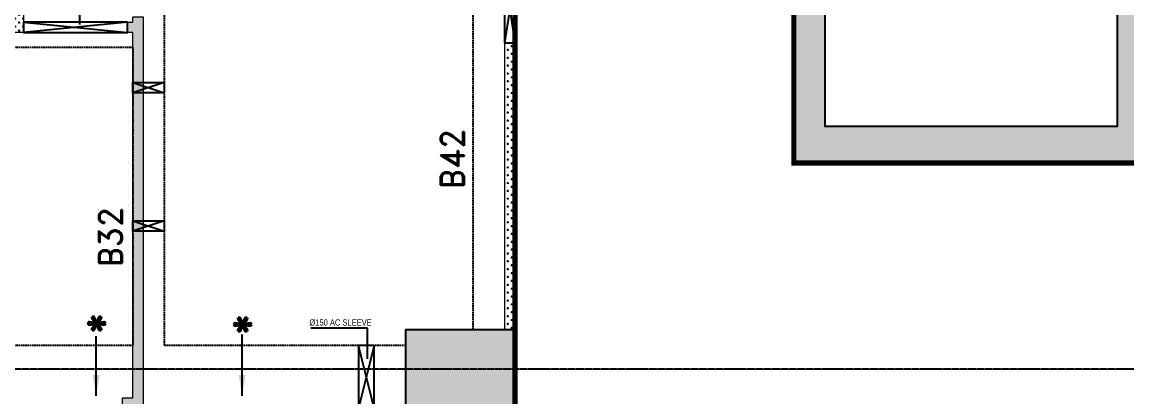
# Model space of a CAD drawing. Header units: millimetres. Extents: x 2061841 to 105821645, y -77612 to 48520811.
# Drawn here: x 2441778 to 2452375, y 2584 to 6175 of the extents above; entities that cross this region are included whole.
import ezdxf

# ---------------------------------------------------------------- set-up
doc = ezdxf.new("R2010")
doc.units = ezdxf.units.MM
doc.header["$LTSCALE"] = 10
doc.header["$MEASUREMENT"] = 0
doc.linetypes.add('$0$HIDDEN', pattern=[0.375, 0.25, -0.125])
doc.linetypes.add('CENTER', pattern=[2, 1.25, -0.25, 0.25, -0.25])
for name, color, linetype in [('A-Grid-Tower', 8, 'CENTER'), ('A-HATCH', 8, 'Continuous'), ('BEAM NO', 2, 'Continuous'), ('S-OPENING', 6, 'Continuous'), ('SLEEVE 150 NEW', 51, 'Continuous'), ('VIN_BEAM', 4, 'Continuous'), ('VIN_COLUMN', 1, 'Continuous')]:
    doc.layers.add(name, color=color, linetype=linetype)
for name, color, linetype, lineweight in [('s-opening text', 4, 'Continuous', 9), ('vin nonstrwall', 3, 'Continuous', 9), ('VIN SUNK HATCH', 8, 'Continuous', 0), ('VIN_COLUMN HATCH', 33, 'Continuous', 20)]:
    doc.layers.add(name, color=color, linetype=linetype, lineweight=lineweight)
doc.styles.add('200', font='romand.shx', dxfattribs={"width": 0.8, "height": 225})
doc.styles.add('KCP', font='', dxfattribs={"width": 0.9, "height": 200})
doc.styles.add('MAH', font='romand.shx', dxfattribs={"height": 210})
doc.styles.add('RT', font='romant.shx', dxfattribs={"height": 250})
doc.styles.add('WD-50', font='ARIALN.TTF', dxfattribs={"height": 150})
doc.styles.get('KCP').set_extended_font_data('Bahnschrift')
doc.dimstyles.new('GR1', dxfattribs={"dimtxt": 225, "dimasz": 125, "dimexe": 125, "dimexo": 100, "dimgap": 50, "dimtad": 1, "dimdec": 0, "dimzin": 3, "dimdsep": 46, "dimtxsty": '200', "dimblk1": 'OBLIQUE', "dimblk2": 'OBLIQUE', "dimsah": 1, "dimcen": 0.0625, "dimdle": 125, "dimclrd": 3, "dimclre": 3, "dimclrt": 2, "dimadec": 0, "dimazin": 0, "dimtfac": 1, "dimtdec": 0, "dimtix": 1, "dimtmove": 0, "dimatfit": 3, "dimfxl": 1, "dimtolj": 1, "dimtzin": 0, "dimarcsym": 0})
doc.dimstyles.new('wd-50', dxfattribs={"dimtxt": 90, "dimasz": 50, "dimexe": 35, "dimexo": 50, "dimgap": 25, "dimtad": 1, "dimrnd": 5, "dimzin": 12, "dimdsep": 46, "dimtxsty": 'WD-50', "dimblk": 'ARCHTICK', "dimblk2": 'ARCHTICK', "dimcen": 50, "dimdle": 35, "dimclrd": 5, "dimclre": 5, "dimclrt": 4, "dimadec": 0, "dimazin": 0, "dimtfac": 1, "dimtmove": 1, "dimatfit": 2, "dimfxl": 1, "dimtolj": 1, "dimtzin": 12, "dimlwd": -1, "dimlwe": -1, "dimarcsym": 0})
pattern_1 = [(0, (-40796.55, 68383.67), (37.5, 37.5), [18.75, -56.25]), (90, (-40787.174, 68374.296), (-37.5, 37.5), [18.75, -56.25])]

# ---------------------------------------------------------------- blocks, each defined once
blk = doc.blocks.new('_Oblique')
at = {"color": 0, "linetype": 'ByBlock', "lineweight": -2}
blk.add_line((-0.5, -0.5), (0.5, 0.5), dxfattribs=at)
blk = doc.blocks.new('_ArchTick')
at = {"color": 0, "linetype": 'ByBlock', "const_width": 0.15}
blk.add_lwpolyline([(-0.5, -0.5), (0.5, 0.5)], dxfattribs=at)

msp = doc.modelspace()

# ---------------------------------------------------------------- hatches: boundary and pattern name
at = {"layer": 'vin nonstrwall'}
h = msp.add_hatch(dxfattribs=at)
h.set_pattern_fill('CROSS', color=256, scale=150)
h.set_pattern_definition(pattern_1)
h.paths.add_polyline_path([(2441790.5, 6075.3), (2439755.5, 6075.3), (2439755.5, 6175.3), (2441690.5, 6175.3), (2441690.5, 8700.3), (2439305.5, 8700.3), (2439305.5, 8800.3), (2441790.5, 8800.3), (2441790.5, 6175.3), (2441790.5, 6175.3)])
h = msp.add_hatch(dxfattribs=at)
h.set_pattern_fill('CROSS', color=256, scale=150)
h.set_pattern_definition(pattern_1)
h.paths.add_polyline_path([(2442940.5, 6225), (2442940.5, 2475.3), (2442740.5, 2475.3), (2442740.5, 2575.3), (2442840.5, 2575.3), (2442840.5, 6075.3), (2442790.5, 6075.3), (2442790.5, 6175), (2442840.5, 6175.3), (2442840.5, 6224.9)])
h = msp.add_hatch(dxfattribs=at)
h.set_pattern_fill('CROSS', color=256, scale=150)
h.set_pattern_definition(pattern_1)
h.paths.add_polyline_path([(2446505.5, 5975.3), (2446405.5, 5975.3), (2446405.5, 3225.3), (2446505.5, 3225.3)])
at = {"layer": 'VIN SUNK HATCH'}
h = msp.add_hatch(dxfattribs=at)
h.set_pattern_fill('EARTH', color=8, scale=1500, angle=360)
h.set_pattern_definition([(0, (-3653.65, 230.24), (375, 375), [375, -375]), (0, (-3653.65, 370.86), (375, 375), [375, -375]), (0, (-3653.65, 511.5), (375, 375), [375, -375]), (90, (-3606.78, 558.36), (-375, 375), [375, -375]), (90, (-3466.15, 558.36), (-375, 375), [375, -375]), (90, (-3325.53, 558.36), (-375, 375), [375, -375])])
edge = h.paths.add_edge_path()
edge.add_line((2446405.5, 1175.3), (2446405.5, 2200.3))
edge.add_line((2446405.5, 2200.3), (2446305.5, 2200.3))
edge.add_line((2446305.5, 2200.3), (2446305.5, 2275.3))
edge.add_line((2446305.5, 2275.3), (2446155.5, 2275.3))
edge.add_line((2446155.5, 2275.3), (2446155.5, 2475.3))
edge.add_line((2446155.5, 2475.3), (2438273, 2476.4))
edge.add_line((2438273, 2476.4), (2438273, 6908.3))
edge.add_line((2438273, 6908.3), (2436655.5, 6908.1))
edge.add_line((2436655.5, 6908.1), (2436655.5, 1505.9))
edge.add_line((2436655.5, 1505.9), (2436823.9, 1187.4))
edge.add_line((2436823.9, 1187.4), (2437072.6, 975.9))
edge.add_line((2437072.6, 975.9), (2437582.7, 775.8))
edge.add_line((2437582.7, 775.8), (2445998.1, 774.7))
edge.add_arc((2446004.4, 1175.8), 401.1, 269.10203, 359.92798)
at = {"layer": 'VIN_COLUMN HATCH'}
h = msp.add_hatch(color=256, dxfattribs=at)
h.dxf.hatch_style = 1
h.paths.add_polyline_path([(2449480.5, 11625.3), (2449180.5, 11625.3), (2449180.5, 4825.3), (2452580.5, 4825.3), (2452580.5, 11625.3), (2452280.5, 11625.3), (2452280.5, 5175.3), (2449480.5, 5175.3)])
h = msp.add_hatch(color=256, dxfattribs=at)
h.dxf.hatch_style = 1
h.paths.add_polyline_path([(2445455.5, 2475.3), (2446505.5, 2475.3), (2446505.5, 3225.3), (2445455.5, 3225.3)])

# ---------------------------------------------------------------- linework, layer by layer
at = {"layer": 'A-Grid-Tower'}
msp.add_line((2463505.5, 2850.3, -643584.3), (2434542.2, 2850.3, -643584.3), dxfattribs=at)
at = {"layer": 'A-HATCH', "color": 7, "const_width": 50, "elevation": -643584.3}
msp.add_lwpolyline([(2436455.5, 39775.3), (2436455.5, 1675.3, 0.4142178), (2437455.5, 675.3), (2446005.5, 675.3, 0.4142131), (2446505.5, 1175.3), (2446505.5, 7175.3), (2447980.5, 7175.3), (2447980.5, 8525.3), (2449180.5, 8525.3), (2449180.5, 4825.3), (2452580.5, 4825.3), (2452580.5, 8525.3), (2453780.5, 8525.3), (2453780.5, 7175.3), (2455255.5, 7175.3), (2455255.5, 1175.3, 0.4142131), (2455755.5, 675.3), (2464305.5, 675.3, 0.4142136), (2465305.5, 1675.3), (2465305.5, 39775.3, 0.4142136)], format="xyb", dxfattribs=at)
at = {"layer": 'A-HATCH', "const_width": 50, "elevation": -643584.3}
msp.add_lwpolyline([(2446505.5, 7175.3), (2447980.5, 7175.3), (2447980.5, 8525.3), (2449180.5, 8525.3), (2449180.5, 12525.3), (2447355.5, 12525.3), (2447355.5, 12925.3), (2446805.5, 12925.3), (2446805.5, 14425.3), (2446405.5, 14425.3), (2446405.5, 17726.4), (2443405.5, 17726.4), (2443405.5, 19381), (2436455.5, 19381), (2436455.5, 1675.3, 0.4142135), (2437455.5, 675.3), (2446005.5, 675.3, 0.4142128), (2446505.5, 1175.3), (2446505.5, 7175.3)], format="xyb", dxfattribs=at)
at = {"layer": 'S-OPENING'}
for p, q in [((2446505.5, 6625.3, -643584.3), (2446405.5, 5975.3, -643584.3)), ((2446405.5, 6625.3, -643584.3), (2446505.5, 5975.3, -643584.3)), ((2442790.5, 6175.3, -643584.3), (2441790.5, 6075.3, -643584.3)), ((2441790.5, 6175.3, -643584.3), (2442790.5, 6075, -643584.3))]:
    msp.add_line(p, q, dxfattribs=at)
at = {"layer": 'S-OPENING', "elevation": -643584.3}
for points in [[(2446505.5, 6625.3), (2446405.5, 6625.3), (2446405.5, 5975.3), (2446505.5, 5975.3)], [(2442790.5, 6175.3), (2441790.5, 6175.3), (2441790.5, 6075.3), (2442790.5, 6075.3)]]:
    msp.add_lwpolyline(points, close=True, dxfattribs=at)
at = {"layer": 'SLEEVE 150 NEW'}
for p, q in [((2442840.5, 5597.4, -644381.9), (2443140.5, 5497.6, -644381.9)), ((2443140.5, 5596.4, -644381.9), (2442840.5, 5497.6, -644381.9)), ((2442840.5, 4270.7, -644381.9), (2443140.5, 4170.9, -644381.9)), ((2443140.5, 4270.7, -644381.9), (2442840.5, 4170.9, -644381.9)), ((2445156.3, 3075.3, -643584.3), (2445006.3, 2475.3, -643584.3)), ((2445156.3, 2475.3, -643584.3), (2445006.3, 3075.3, -643584.3))]:
    msp.add_line(p, q, dxfattribs=at)
for points, elevation in [([(2442840.5, 5597.4), (2443140.5, 5597.4), (2443140.5, 5497.6), (2442840.5, 5497.6)], -644381.9), ([(2442840.5, 4270.7), (2443140.5, 4270.7), (2443140.5, 4170.9), (2442840.5, 4170.9)], -644381.9), ([(2445156.3, 3075.3), (2445006.3, 3075.3), (2445006.3, 2475.3), (2445156.3, 2475.3)], -643584.3)]:
    msp.add_lwpolyline(points, close=True, dxfattribs=dict(at, elevation=elevation))
at = {"layer": 'vin nonstrwall', "elevation": -643584.3}
msp.add_lwpolyline([(2441790.5, 6075.3), (2439755.5, 6075.3), (2439755.5, 6175.3), (2441690.5, 6175.3), (2441690.5, 8700.3), (2439305.5, 8700.3), (2439305.5, 8800.3), (2441790.5, 8800.3), (2441790.5, 6175.3), (2441790.5, 6175.3), (2441790.5, 6075.3)], dxfattribs=at)
for points in [[(2442940.5, 6225.1), (2442940.5, 2475.3), (2442740.5, 2475.3), (2442740.5, 2575.3), (2442840.5, 2575.3), (2442840.5, 6075.3), (2442790.5, 6075.3), (2442790.5, 6175.3), (2442840.5, 6175.3), (2442840.5, 6224.9)], [(2446505.5, 5975.3), (2446405.5, 5975.3), (2446405.5, 3225.3), (2446505.5, 3225.3)]]:
    msp.add_lwpolyline(points, close=True, dxfattribs=at)
at = {"layer": 'VIN_BEAM', "linetype": '$0$HIDDEN'}
for p, q in [((2443140.5, 7225.3, -643584.3), (2443140.5, 3075.3, -643584.3)), ((2446105.5, 3225.3, -643584.3), (2446105.5, 7225.3, -643584.3)), ((2438855.5, 5935.3, -643584.3), (2442840.5, 5935.3, -643584.3)), ((2442840.5, 5934.2, -643584.3), (2442840.5, 3076.4, -643584.3)), ((2442840.5, 3075.3, -643584.3), (2439323.1, 3075.3, -643584.3)), ((2445448.1, 3075.3, -643584.3), (2443140.5, 3075.3, -643584.3))]:
    msp.add_line(p, q, dxfattribs=at)
at = {"layer": 'VIN_BEAM'}
msp.add_line((2446505.5, 3100.3, -643584.3), (2446505.5, 7215.3, -643584.3), dxfattribs=at)
at = {"layer": 'VIN_COLUMN', "elevation": -643584.3}
msp.add_lwpolyline([(2449480.5, 11625.3), (2449180.5, 11625.3), (2449180.5, 4825.3), (2452580.5, 4825.3), (2452580.5, 11625.3), (2452280.5, 11625.3), (2452280.5, 5175.3), (2449480.5, 5175.3)], close=True, dxfattribs=at)
at = {"layer": 'VIN_COLUMN', "ltscale": 125, "elevation": -643584.3}
msp.add_lwpolyline([(2445455.5, 2475.3), (2446505.5, 2475.3), (2446505.5, 3225.3), (2445455.5, 3225.3)], close=True, dxfattribs=at)

# ---------------------------------------------------------------- texts
at = {"layer": 'BEAM NO', "color": 4, "style": 'MAH'}
for s, p in [('B42', (2446017.4, 4574.1, -643196.1)), ('B32', (2442739.3, 3825.6, -643196.1))]:
    msp.add_text(s, height=225, rotation=90, dxfattribs=at).set_placement(p)
at = {"layer": 's-opening text', "style": 'RT', "text_generation_flag": 4}
for p in [(2442706.9, 3390.9, -643584.3), (2444107.8, 3381.2, -643584.3)]:
    msp.add_text('*', height=300, rotation=270, dxfattribs=at).set_placement(p)
at = {"layer": 'SLEEVE 150 NEW', "style": 'KCP', "width": 0.9}
msp.add_text('Ø150 AC SLEEVE', height=60, rotation=360, dxfattribs=at).set_placement((2444533.8, 3267.3, -643983.1))

# ---------------------------------------------------------------- leaders
at = {"layer": 's-opening text'}
for points in [[(2442332.6, 6152.8, -643584.3), (2442332.6, 6674.8, -643584.3)], [(2443888.7, 2593.6, -643584.3), (2443888.7, 3180.9, -643584.3)], [(2442488.7, 2593.6, -643584.3), (2442488.7, 3167.4, -643584.3)]]:
    msp.add_leader(points, dimstyle='GR1', override={"dimasz": 200, "dimtad": 0, "dimfxl": 125}, dxfattribs=at)
at = {"layer": 'SLEEVE 150 NEW'}
msp.add_leader([(2445092.3, 2947.5, -643584.3), (2445092.3, 3241.8, -643584.3), (2444546.4, 3241.8, -643584.3)], dimstyle='wd-50', override={"dimtxt": 200, "dimtad": 0, "dimdec": 0, "dimtxsty": 'KCP', "dimclrd": 256, "dimclre": 256, "dimclrt": 256, "dimtdec": 0, "dimarcsym": 1}, dxfattribs=at)

doc.saveas('drawing.dxf')
